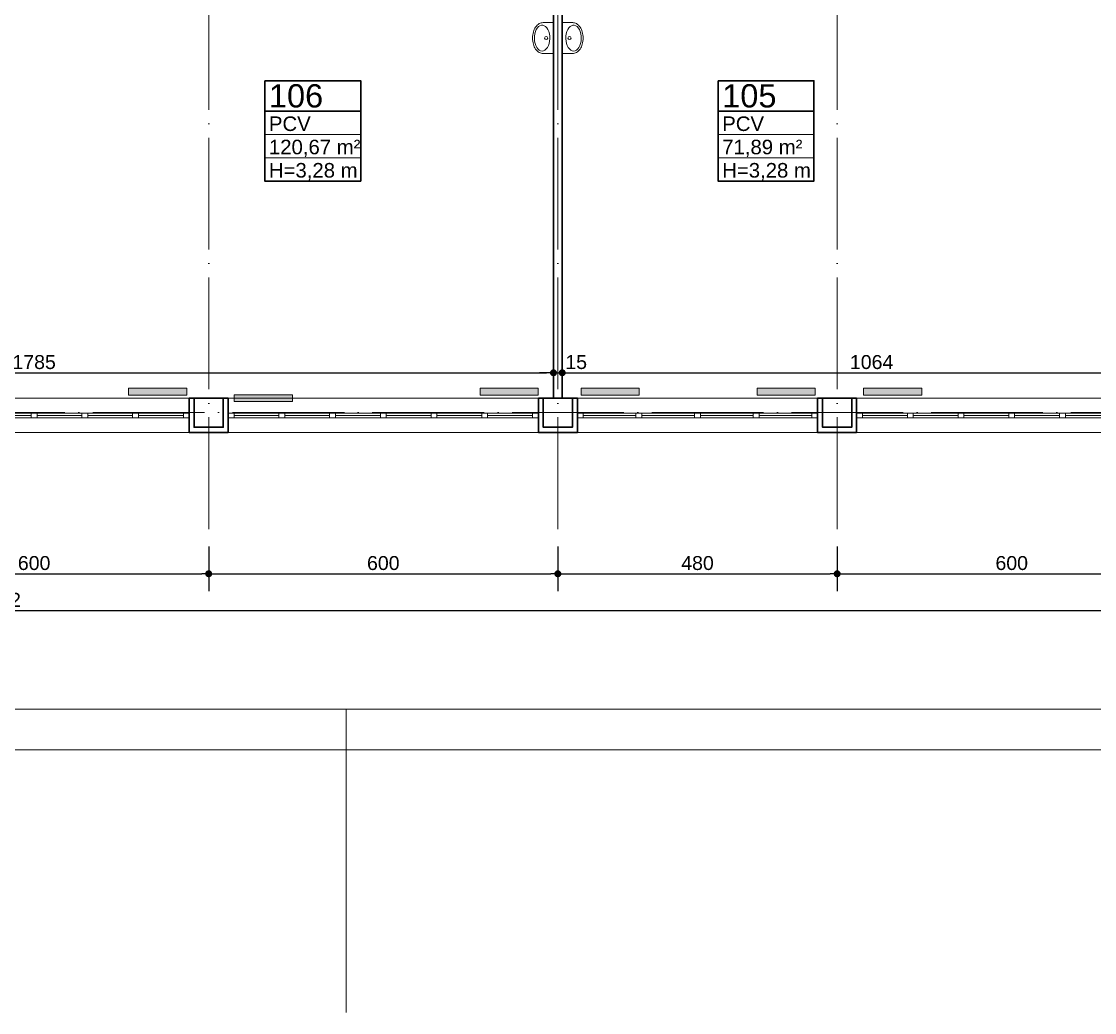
# Model space of a CAD drawing. Header units: millimetres. Extents: x 54 to 8480, y -22812 to 17434.
# Drawn here: x 3711 to 5555, y -9312 to -7609 of the extents above; entities that cross this region are included whole.
import ezdxf

# ---------------------------------------------------------------- set-up
doc = ezdxf.new("R2010")
doc.units = ezdxf.units.MM
doc.linetypes.add('ACAD_ISO04W100', pattern=[30, 24, -3, 0, -3])
for name, color, linetype, lineweight in [('000_armatura', 7, 'Continuous', 0), ('osie', 132, 'ACAD_ISO04W100', 0), ('PLATFORMA', 7, 'Continuous', 0), ('STOLARKA', 97, 'Continuous', 0), ('tabelki', 151, 'Continuous', 0), ('wymiary', 150, 'Continuous', 0)]:
    doc.layers.add(name, color=color, linetype=linetype, lineweight=lineweight)
doc.layers.add('grzejniki', color=104, linetype='Continuous')
doc.layers.add('TABELKI PO UWAGACH', color=5, linetype='Continuous')
doc.styles.get("Standard").update_dxf_attribs({"font": 'arial.ttf'})
doc.dimstyles.new('ISO-25', dxfattribs={"dimtxt": 24, "dimasz": 12, "dimexe": 30, "dimexo": 30, "dimgap": 6, "dimtad": 1, "dimdec": 0, "dimtxsty": 'Standard', "dimblk": 'DOT', "dimcen": 2.5, "dimadec": 0, "dimazin": 0, "dimtfac": 1, "dimtdec": 0, "dimtmove": 0, "dimatfit": 3, "dimldrblk": 'DOT', "dimfxl": 1, "dimarcsym": 0})

# ---------------------------------------------------------------- blocks, each defined once
blk = doc.blocks.new('A$C13771EA7')
at = {"color": 132, "linetype": 'ACAD_ISO04W100', "lineweight": 0, "ltscale": 8}
for p, q in [((2431, -2874), (2431, 166)), ((3031, -2874), (3031, 166)), ((3511, -2874), (3511, 166)), ((-169, -2674), (4311, -2674))]:
    blk.add_line(p, q, dxfattribs=at)
blk = doc.blocks.new('A$C662874F4')
at = {"layer": 'STOLARKA', "lineweight": 0}
for p, q in [((8.5, 9), (541.5, 9)), ((18.5, -20), (95.6668, -20)), ((105.6668, -20), (182.8334, -20)), ((192.8334, -20), (270, -20)), ((280, -20), (357.1666, -20)), ((367.1666, -20), (444.3332, -20)), ((454.3332, -20), (531.5, -20)), ((8.5, -50), (541.5, -50))]:
    blk.add_line(p, q, dxfattribs=at)
for points in [[(8.5, -24), (541.5, -24), (541.5, -16), (8.5, -16)], [(8.5, -24), (18.5, -24), (18.5, -16), (8.5, -16)], [(95.6668, -24), (105.6668, -24), (105.6668, -16), (95.6668, -16)], [(182.8334, -24), (192.8334, -24), (192.8334, -16), (182.8334, -16)], [(270, -24), (280, -24), (280, -16), (270, -16)], [(367.1666, -24), (357.1666, -24), (357.1666, -16), (367.1666, -16)], [(454.3332, -24), (444.3332, -24), (444.3332, -16), (454.3332, -16)], [(531.5, -24), (541.5, -24), (541.5, -16), (531.5, -16)]]:
    blk.add_lwpolyline(points, close=True, dxfattribs=at)
blk = doc.blocks.new('_Dot')
at = {"color": 0, "linetype": 'ByBlock', "lineweight": -2}
blk.add_line((-0.5, 0), (-1, 0), dxfattribs=at)
at = {"color": 0, "linetype": 'ByBlock', "lineweight": 0, "const_width": 0.5}
blk.add_lwpolyline([(-0.25, 0, 1), (0.25, 0, 1)], format="xyb", close=True, dxfattribs=at)
blk = doc.blocks.new('*D162')
at = {"layer": 'Defpoints', "color": 0, "linetype": 'Continuous', "lineweight": 0}
for p in [(3432.6, -8481.3), (4032.6, -8481.3), (4032.6, -8558.1)]:
    blk.add_point(p, dxfattribs=at)
at = {"layer": 'wymiary', "color": 0, "linetype": 'Continuous', "lineweight": -2}
for p, q in [((3432.6, -8511.3), (3432.6, -8588.1)), ((4032.6, -8511.3), (4032.6, -8588.1)), ((3444.6, -8558.1), (4020.6, -8558.1))]:
    blk.add_line(p, q, dxfattribs=at)
at = {"layer": 'wymiary', "color": 0, "linetype": 'Continuous', "lineweight": -2, "xscale": 12, "yscale": 12, "zscale": 12, "rotation": 180}
blk.add_blockref('_Dot', (3432.6, -8558.1), dxfattribs=at)
at = {"layer": 'wymiary', "color": 0, "linetype": 'Continuous', "lineweight": -2, "xscale": 12, "yscale": 12, "zscale": 12}
blk.add_blockref('_Dot', (4032.6, -8558.1), dxfattribs=at)
at = {"layer": 'wymiary', "color": 0, "linetype": 'Continuous', "lineweight": 0, "insert": (3732.6, -8539.8), "char_height": 24, "attachment_point": 5}
blk.add_mtext('600', dxfattribs=at)
blk = doc.blocks.new('*D163')
at = {"layer": 'Defpoints', "color": 0, "linetype": 'Continuous', "lineweight": 0}
for p in [(4032.6, -8481.3), (4632.6, -8481.3), (4632.6, -8558.1)]:
    blk.add_point(p, dxfattribs=at)
at = {"layer": 'wymiary', "color": 0, "linetype": 'Continuous', "lineweight": -2}
for p, q in [((4032.6, -8511.3), (4032.6, -8588.1)), ((4632.6, -8511.3), (4632.6, -8588.1)), ((4044.6, -8558.1), (4620.6, -8558.1))]:
    blk.add_line(p, q, dxfattribs=at)
at = {"layer": 'wymiary', "color": 0, "linetype": 'Continuous', "lineweight": -2, "xscale": 12, "yscale": 12, "zscale": 12, "rotation": 180}
blk.add_blockref('_Dot', (4032.6, -8558.1), dxfattribs=at)
at = {"layer": 'wymiary', "color": 0, "linetype": 'Continuous', "lineweight": -2, "xscale": 12, "yscale": 12, "zscale": 12}
blk.add_blockref('_Dot', (4632.6, -8558.1), dxfattribs=at)
at = {"layer": 'wymiary', "color": 0, "linetype": 'Continuous', "lineweight": 0, "insert": (4332.6, -8539.8), "char_height": 24, "attachment_point": 5}
blk.add_mtext('600', dxfattribs=at)
blk = doc.blocks.new('*D164')
at = {"layer": 'Defpoints', "color": 0, "linetype": 'Continuous', "lineweight": 0}
for p in [(4632.6, -8481.3), (5112.6, -8481.3), (5112.6, -8558.1)]:
    blk.add_point(p, dxfattribs=at)
at = {"layer": 'wymiary', "color": 0, "linetype": 'Continuous', "lineweight": -2}
for p, q in [((4632.6, -8511.3), (4632.6, -8588.1)), ((5112.6, -8511.3), (5112.6, -8588.1)), ((4644.6, -8558.1), (5100.6, -8558.1))]:
    blk.add_line(p, q, dxfattribs=at)
at = {"layer": 'wymiary', "color": 0, "linetype": 'Continuous', "lineweight": -2, "xscale": 12, "yscale": 12, "zscale": 12, "rotation": 180}
blk.add_blockref('_Dot', (4632.6, -8558.1), dxfattribs=at)
at = {"layer": 'wymiary', "color": 0, "linetype": 'Continuous', "lineweight": -2, "xscale": 12, "yscale": 12, "zscale": 12}
blk.add_blockref('_Dot', (5112.6, -8558.1), dxfattribs=at)
at = {"layer": 'wymiary', "color": 0, "linetype": 'Continuous', "lineweight": 0, "insert": (4872.6, -8539.8), "char_height": 24, "attachment_point": 5}
blk.add_mtext('480', dxfattribs=at)
blk = doc.blocks.new('*D165')
at = {"layer": 'Defpoints', "color": 0, "linetype": 'Continuous', "lineweight": 0}
for p in [(5112.6, -8481.3), (5712.6, -8558.1), (5712.6, -8558.1)]:
    blk.add_point(p, dxfattribs=at)
at = {"layer": 'wymiary', "color": 0, "linetype": 'Continuous', "lineweight": -2}
for p, q in [((5112.6, -8511.3), (5112.6, -8588.1)), ((5124.6, -8558.1), (5700.6, -8558.1))]:
    blk.add_line(p, q, dxfattribs=at)
at = {"layer": 'wymiary', "color": 0, "linetype": 'Continuous', "lineweight": -2, "xscale": 12, "yscale": 12, "zscale": 12, "rotation": 180}
blk.add_blockref('_Dot', (5112.6, -8558.1), dxfattribs=at)
at = {"layer": 'wymiary', "color": 0, "linetype": 'Continuous', "lineweight": -2, "xscale": 12, "yscale": 12, "zscale": 12}
blk.add_blockref('_Dot', (5712.6, -8558.1), dxfattribs=at)
at = {"layer": 'wymiary', "color": 0, "linetype": 'Continuous', "lineweight": 0, "insert": (5412.6, -8539.8), "char_height": 24, "attachment_point": 5}
blk.add_mtext('600', dxfattribs=at)
blk = doc.blocks.new('*D166')
at = {"layer": 'Defpoints', "color": 0, "linetype": 'Continuous', "lineweight": 0}
for p in [(1601.6, -8315.3), (5743.6, -8315.3), (5743.6, -8621)]:
    blk.add_point(p, dxfattribs=at)
at = {"layer": 'wymiary', "color": 0, "linetype": 'Continuous', "lineweight": -2}
for p, q in [((1601.6, -8345.3), (1601.6, -8651)), ((5743.6, -8345.3), (5743.6, -8651)), ((1613.6, -8621), (5731.6, -8621))]:
    blk.add_line(p, q, dxfattribs=at)
at = {"layer": 'wymiary', "color": 0, "linetype": 'Continuous', "lineweight": -2, "xscale": 12, "yscale": 12, "zscale": 12, "rotation": 180}
blk.add_blockref('_Dot', (1601.6, -8621), dxfattribs=at)
at = {"layer": 'wymiary', "color": 0, "linetype": 'Continuous', "lineweight": -2, "xscale": 12, "yscale": 12, "zscale": 12}
blk.add_blockref('_Dot', (5743.6, -8621), dxfattribs=at)
at = {"layer": 'wymiary', "color": 0, "linetype": 'Continuous', "lineweight": 0, "insert": (3672.6, -8602.9), "char_height": 24, "attachment_point": 5}
blk.add_mtext('4142', dxfattribs=at)
blk = doc.blocks.new('*D466')
at = {"layer": 'Defpoints', "color": 0, "linetype": 'Continuous', "lineweight": 0}
for p in [(4625.1, -8212.8), (2840.1, -8232.3), (4625.1, -8256.3)]:
    blk.add_point(p, dxfattribs=at)
at = {"layer": 'wymiary', "color": 0, "linetype": 'Continuous', "lineweight": -2}
for p, q in [((2840.1, -8202.3), (2840.1, -8182.8)), ((4625.1, -8226.3), (4625.1, -8182.8)), ((2852.1, -8212.8), (4613.1, -8212.8))]:
    blk.add_line(p, q, dxfattribs=at)
at = {"layer": 'wymiary', "color": 0, "linetype": 'Continuous', "lineweight": -2, "xscale": 12, "yscale": 12, "zscale": 12, "rotation": 180}
blk.add_blockref('_Dot', (2840.1, -8212.8), dxfattribs=at)
at = {"layer": 'wymiary', "color": 0, "linetype": 'Continuous', "lineweight": -2, "xscale": 12, "yscale": 12, "zscale": 12}
blk.add_blockref('_Dot', (4625.1, -8212.8), dxfattribs=at)
at = {"layer": 'wymiary', "color": 0, "linetype": 'Continuous', "lineweight": 0, "insert": (3732.6, -8194.5), "char_height": 24, "attachment_point": 5}
blk.add_mtext('1785', dxfattribs=at)
blk = doc.blocks.new('*D467')
at = {"layer": 'Defpoints', "color": 0, "linetype": 'Continuous', "lineweight": 0}
for p in [(4640.1, -8212.8), (4625.1, -8256.3), (4640.1, -8256.3)]:
    blk.add_point(p, dxfattribs=at)
at = {"layer": 'wymiary', "color": 0, "linetype": 'Continuous', "lineweight": -2}
for p, q in [((4625.1, -8226.3), (4625.1, -8182.8)), ((4640.1, -8226.3), (4640.1, -8182.8)), ((4613.1, -8212.8), (4601.1, -8212.8)), ((4625.1, -8212.8), (4640.1, -8212.8)), ((4652.1, -8212.8), (4664.1, -8212.8))]:
    blk.add_line(p, q, dxfattribs=at)
at = {"layer": 'wymiary', "color": 0, "linetype": 'Continuous', "lineweight": -2, "xscale": 12, "yscale": 12, "zscale": 12}
blk.add_blockref('_Dot', (4625.1, -8212.8), dxfattribs=at)
at = {"layer": 'wymiary', "color": 0, "linetype": 'Continuous', "lineweight": -2, "xscale": 12, "yscale": 12, "zscale": 12, "rotation": 180}
blk.add_blockref('_Dot', (4640.1, -8212.8), dxfattribs=at)
at = {"layer": 'wymiary', "color": 0, "linetype": 'Continuous', "lineweight": 0, "insert": (4664.1, -8194.5), "char_height": 24, "attachment_point": 5}
blk.add_mtext('15', dxfattribs=at)
blk = doc.blocks.new('*D468')
at = {"layer": 'Defpoints', "color": 0, "linetype": 'Continuous', "lineweight": 0}
for p in [(5703.6, -8212.8), (4640.1, -8256.3), (5703.6, -8256.3)]:
    blk.add_point(p, dxfattribs=at)
at = {"layer": 'wymiary', "color": 0, "linetype": 'Continuous', "lineweight": -2}
for p, q in [((4640.1, -8226.3), (4640.1, -8182.8)), ((5703.6, -8226.3), (5703.6, -8182.8)), ((4652.1, -8212.8), (5691.6, -8212.8))]:
    blk.add_line(p, q, dxfattribs=at)
at = {"layer": 'wymiary', "color": 0, "linetype": 'Continuous', "lineweight": -2, "xscale": 12, "yscale": 12, "zscale": 12, "rotation": 180}
blk.add_blockref('_Dot', (4640.1, -8212.8), dxfattribs=at)
at = {"layer": 'wymiary', "color": 0, "linetype": 'Continuous', "lineweight": -2, "xscale": 12, "yscale": 12, "zscale": 12}
blk.add_blockref('_Dot', (5703.6, -8212.8), dxfattribs=at)
at = {"layer": 'wymiary', "color": 0, "linetype": 'Continuous', "lineweight": 0, "insert": (5171.8, -8194.5), "char_height": 24, "attachment_point": 5}
blk.add_mtext('1064', dxfattribs=at)
blk = doc.blocks.new('A$C508466D2')
at = {"layer": 'grzejniki', "linetype": 'Continuous', "lineweight": 0}
blk.add_hatch(color=256, dxfattribs=at).paths.add_polyline_path([(-50, -12), (50, -12), (50, 0), (-50, 0)])
blk.add_lwpolyline([(-50, -12), (50, -12), (50, 0), (-50, 0)], close=True, dxfattribs=at)
blk = doc.blocks.new('A$C4F134952')
for p, q in [((0, 26.6), (-18, 26.6)), ((0, -26.6), (0, 26.6)), ((-18, -26.6), (0, -26.6))]:
    blk.add_line(p, q)
blk.add_lwpolyline([(-18, 26.6, 0.138474), (-24.4, 24.8, 0.107069), (-30.7, 18.8, 0.080452), (-34.5, 10.6, 0.068264), (-35.9, 0, 0.068264), (-34.5, -10.6, 0.080452), (-30.7, -18.8, 0.107069), (-24.4, -24.8, 0.138474), (-18, -26.6, 0.138474)], format="xyb")
at = {"flags": 128}
blk.add_lwpolyline([(-19.5, -22.2), (-17, -21.8), (-14.6, -20.6), (-12.4, -18.6), (-10.4, -16), (-8.8, -12.9), (-7.5, -9.2), (-6.7, -5.2), (-6.3, -1), (-6.4, 3.2), (-7, 7.3), (-8.1, 11.1), (-9.5, 14.5), (-11.4, 17.4), (-13.5, 19.7), (-15.8, 21.3), (-18.3, 22.1), (-20.8, 22.1), (-23.3, 21.3), (-25.6, 19.7), (-27.7, 17.4), (-29.6, 14.5), (-31, 11.1), (-32.1, 7.3), (-32.7, 3.2), (-32.8, -1), (-32.4, -5.2), (-31.6, -9.2), (-30.3, -12.9), (-28.7, -16), (-26.7, -18.6), (-24.5, -20.6), (-22.1, -21.8)], close=True, dxfattribs=at)
blk.add_circle((-12.6, 0), 2.66)

msp = doc.modelspace()

# ---------------------------------------------------------------- linework, layer by layer
at = {"lineweight": 30}
for p, q in [((4625.1, -7586.3), (4625.1, -8256.3)), ((4640.1, -7586.3), (4640.1, -8256.3)), ((3999.1, -8315.3), (4066.1, -8315.3)), ((4599.1, -8315.3), (4666.1, -8315.3)), ((5079.1, -8315.3), (5146.1, -8315.3))]:
    msp.add_line(p, q, dxfattribs=at)
at = {"color": 7, "lineweight": 30}
for p, q in [((4007.6, -8256.3), (3999.1, -8256.3)), ((3999.1, -8256.3), (3999.1, -8315.3)), ((4066.1, -8256.3), (4057.6, -8256.3)), ((4066.1, -8256.3), (4066.1, -8315.3)), ((4607.6, -8256.3), (4599.1, -8256.3)), ((4599.1, -8256.3), (4599.1, -8315.3)), ((4657.6, -8256.3), (4666.1, -8256.3)), ((4666.1, -8256.3), (4666.1, -8315.3)), ((5079.1, -8256.3), (5087.6, -8256.3)), ((5079.1, -8256.3), (5079.1, -8315.3)), ((5146.1, -8256.3), (5137.6, -8256.3)), ((5146.1, -8256.3), (5146.1, -8315.3))]:
    msp.add_line(p, q, dxfattribs=at)
at = {"lineweight": 30}
for points in [[(4007.6, -8256.3), (4057.6, -8256.3), (4057.6, -8306.3), (4007.6, -8306.3)], [(4607.6, -8256.3), (4657.6, -8256.3), (4657.6, -8306.3), (4607.6, -8306.3)], [(5087.6, -8256.3), (5137.6, -8256.3), (5137.6, -8306.3), (5087.6, -8306.3)]]:
    msp.add_lwpolyline(points, close=True, dxfattribs=at)
at = {"layer": 'PLATFORMA', "color": 7, "lineweight": 0}
msp.add_line((4269.1, -8790.5), (4269.1, -9311.9), dxfattribs=at)
for points in [[(917.8, -8860.5), (7011.6, -8860.5), (7011.6, -5125.5), (917.8, -5125.5)], [(1301.6, -8790.5), (6941.6, -8790.5), (6941.6, -5195.5), (1301.6, -5195.5)]]:
    msp.add_lwpolyline(points, close=True, dxfattribs=at)
at = {"layer": 'STOLARKA', "lineweight": 0}
for p, q in [((4666.1, -8256.3), (5079.1, -8256.3)), ((4676.1, -8286.3), (4766.8, -8286.3)), ((4776.8, -8286.3), (4867.6, -8286.3)), ((4968.3, -8286.3), (4877.6, -8286.3)), ((5069.1, -8286.3), (4978.3, -8286.3)), ((4666.1, -8315.3), (5079.1, -8315.3))]:
    msp.add_line(p, q, dxfattribs=at)
for points in [[(4666.1, -8282.3), (5079.1, -8282.3), (5079.1, -8290.3), (4666.1, -8290.3)], [(4666.1, -8282.3), (4676.1, -8282.3), (4676.1, -8290.3), (4666.1, -8290.3)], [(4766.8, -8282.3), (4776.8, -8282.3), (4776.8, -8290.3), (4766.8, -8290.3)], [(4867.6, -8282.3), (4877.6, -8282.3), (4877.6, -8290.3), (4867.6, -8290.3)], [(4978.3, -8282.3), (4968.3, -8282.3), (4968.3, -8290.3), (4978.3, -8290.3)], [(5079.1, -8282.3), (5069.1, -8282.3), (5069.1, -8290.3), (5079.1, -8290.3)]]:
    msp.add_lwpolyline(points, close=True, dxfattribs=at)
at = {"layer": 'TABELKI PO UWAGACH', "color": 30, "linetype": 'Continuous', "lineweight": 30}
for p, q in [((4128.9, -7763.5), (4293.8, -7763.5)), ((4907.9, -7763.5), (5072.8, -7763.5))]:
    msp.add_line(p, q, dxfattribs=at)
at = {"layer": 'TABELKI PO UWAGACH', "color": 30, "linetype": 'Continuous', "lineweight": 0}
for p, q in [((4128.9, -7803.5), (4293.8, -7803.5)), ((4907.9, -7803.5), (5072.8, -7803.5)), ((4128.9, -7843.5), (4293.8, -7843.5)), ((4907.9, -7843.5), (5072.8, -7843.5))]:
    msp.add_line(p, q, dxfattribs=at)
at = {"layer": 'TABELKI PO UWAGACH', "color": 30, "linetype": 'Continuous', "lineweight": 30}
for points in [[(4128.9, -7711.1), (4293.8, -7711.1), (4293.8, -7883.5), (4128.9, -7883.5)], [(4907.9, -7711.1), (5072.8, -7711.1), (5072.8, -7883.5), (4907.9, -7883.5)]]:
    msp.add_lwpolyline(points, close=True, dxfattribs=at)

# ---------------------------------------------------------------- block references
at = {"color": 7, "lineweight": 30, "xscale": -1, "rotation": 180}
for p in [(3457.6, -8306.3), (4057.6, -8306.3), (5137.6, -8306.3)]:
    msp.add_blockref('A$C662874F4', p, dxfattribs=at)
at = {"layer": '000_armatura'}
msp.add_blockref('A$C4F134952', (4625.1, -7637.8), dxfattribs=at)
at = {"layer": '000_armatura', "xscale": -1}
msp.add_blockref('A$C4F134952', (4640.1, -7637.8), dxfattribs=at)
at = {"layer": 'grzejniki', "linetype": 'Continuous', "lineweight": 0}
for p in [(3944.8, -8239.3), (4548.9, -8239.3), (4722.6, -8239.3), (5024.9, -8239.3), (5208.1, -8239.3), (4126.5, -8250.4)]:
    msp.add_blockref('A$C508466D2', p, dxfattribs=at)
at = {"layer": 'osie', "lineweight": 30}
msp.add_blockref('A$C13771EA7', (1601.6, -5607.3), dxfattribs=at)

# ---------------------------------------------------------------- texts
at = {"layer": 'tabelki', "color": 5, "linetype": 'Continuous', "lineweight": 0, "attachment_point": 1}
for s, insert, char_height, width in [('\\pxql;106', (4136.1, -7717), 40, 47.056), ('\\pxql;105', (4915.1, -7717), 40, 47.056), ('\\pxql;PCV', (4136.1, -7772.4), 25, 194.396), ('\\pxql;PCV', (4915.1, -7772.4), 25, 194.396), ('\\pxql;120,67 m²', (4136.1, -7812.4), 25, 160.906), ('\\pxql;71,89 m²', (4915.1, -7812.4), 25, 160.906), ('\\pxql;H=3,28 m', (4136.1, -7852.4), 25, 182.523), ('\\pxql;H=3,28 m', (4915.1, -7852.4), 25, 182.523)]:
    msp.add_mtext(s, dxfattribs=dict(at, insert=insert, char_height=char_height, width=width))

# ---------------------------------------------------------------- dimensions: what is measured, and where the dimension line sits
at = {"layer": 'wymiary', "linetype": 'Continuous', "lineweight": 0}
for base, p1, p2, picture, middle in [((4625.1, -8212.8), (2840.1, -8232.3), (4625.1, -8256.3), '*D466', (3732.6, -8194.5)), ((5703.5896651, -8212.7853947), (4640.0896651, -8256.2781943), (5703.5896651, -8256.2781943), '*D468', (5171.8396651, -8194.531643)), ((4032.6, -8558.1), (3432.6, -8481.3), (4032.6, -8481.3), '*D162', (3732.6, -8539.8)), ((4632.6, -8558.1), (4032.6, -8481.3), (4632.6, -8481.3), '*D163', (4332.6, -8539.8)), ((5112.6, -8558.1), (4632.6, -8481.3), (5112.6, -8481.3), '*D164', (4872.6, -8539.8)), ((5712.6, -8558.1), (5112.6, -8481.3), (5712.6, -8558.1), '*D165', (5412.6, -8539.8))]:
    dim = msp.add_linear_dim(base=base, p1=p1, p2=p2, dimstyle='ISO-25', override={"dimtmove": 1}, dxfattribs=at)
    dim.commit()
    dim.dimension.update_dxf_attribs({"geometry": picture, "text_midpoint": middle})
dim = msp.add_linear_dim(base=(4640.1, -8212.8), p1=(4625.1, -8256.3), p2=(4640.1, -8256.3), dimstyle='ISO-25', override={"dimtmove": 1}, dxfattribs=at)
dim.commit()
dim.dimension.update_dxf_attribs({"geometry": '*D467', "text_midpoint": (4664.1, -8212.8), "dimtype": 160})
dim = msp.add_linear_dim(base=(5743.6, -8621), p1=(1601.6, -8315.3), p2=(5743.6, -8315.3), dimstyle='ISO-25', dxfattribs=at)
dim.commit()
dim.dimension.update_dxf_attribs({"geometry": '*D166', "text_midpoint": (3672.6, -8602.9)})

doc.saveas('drawing.dxf')
